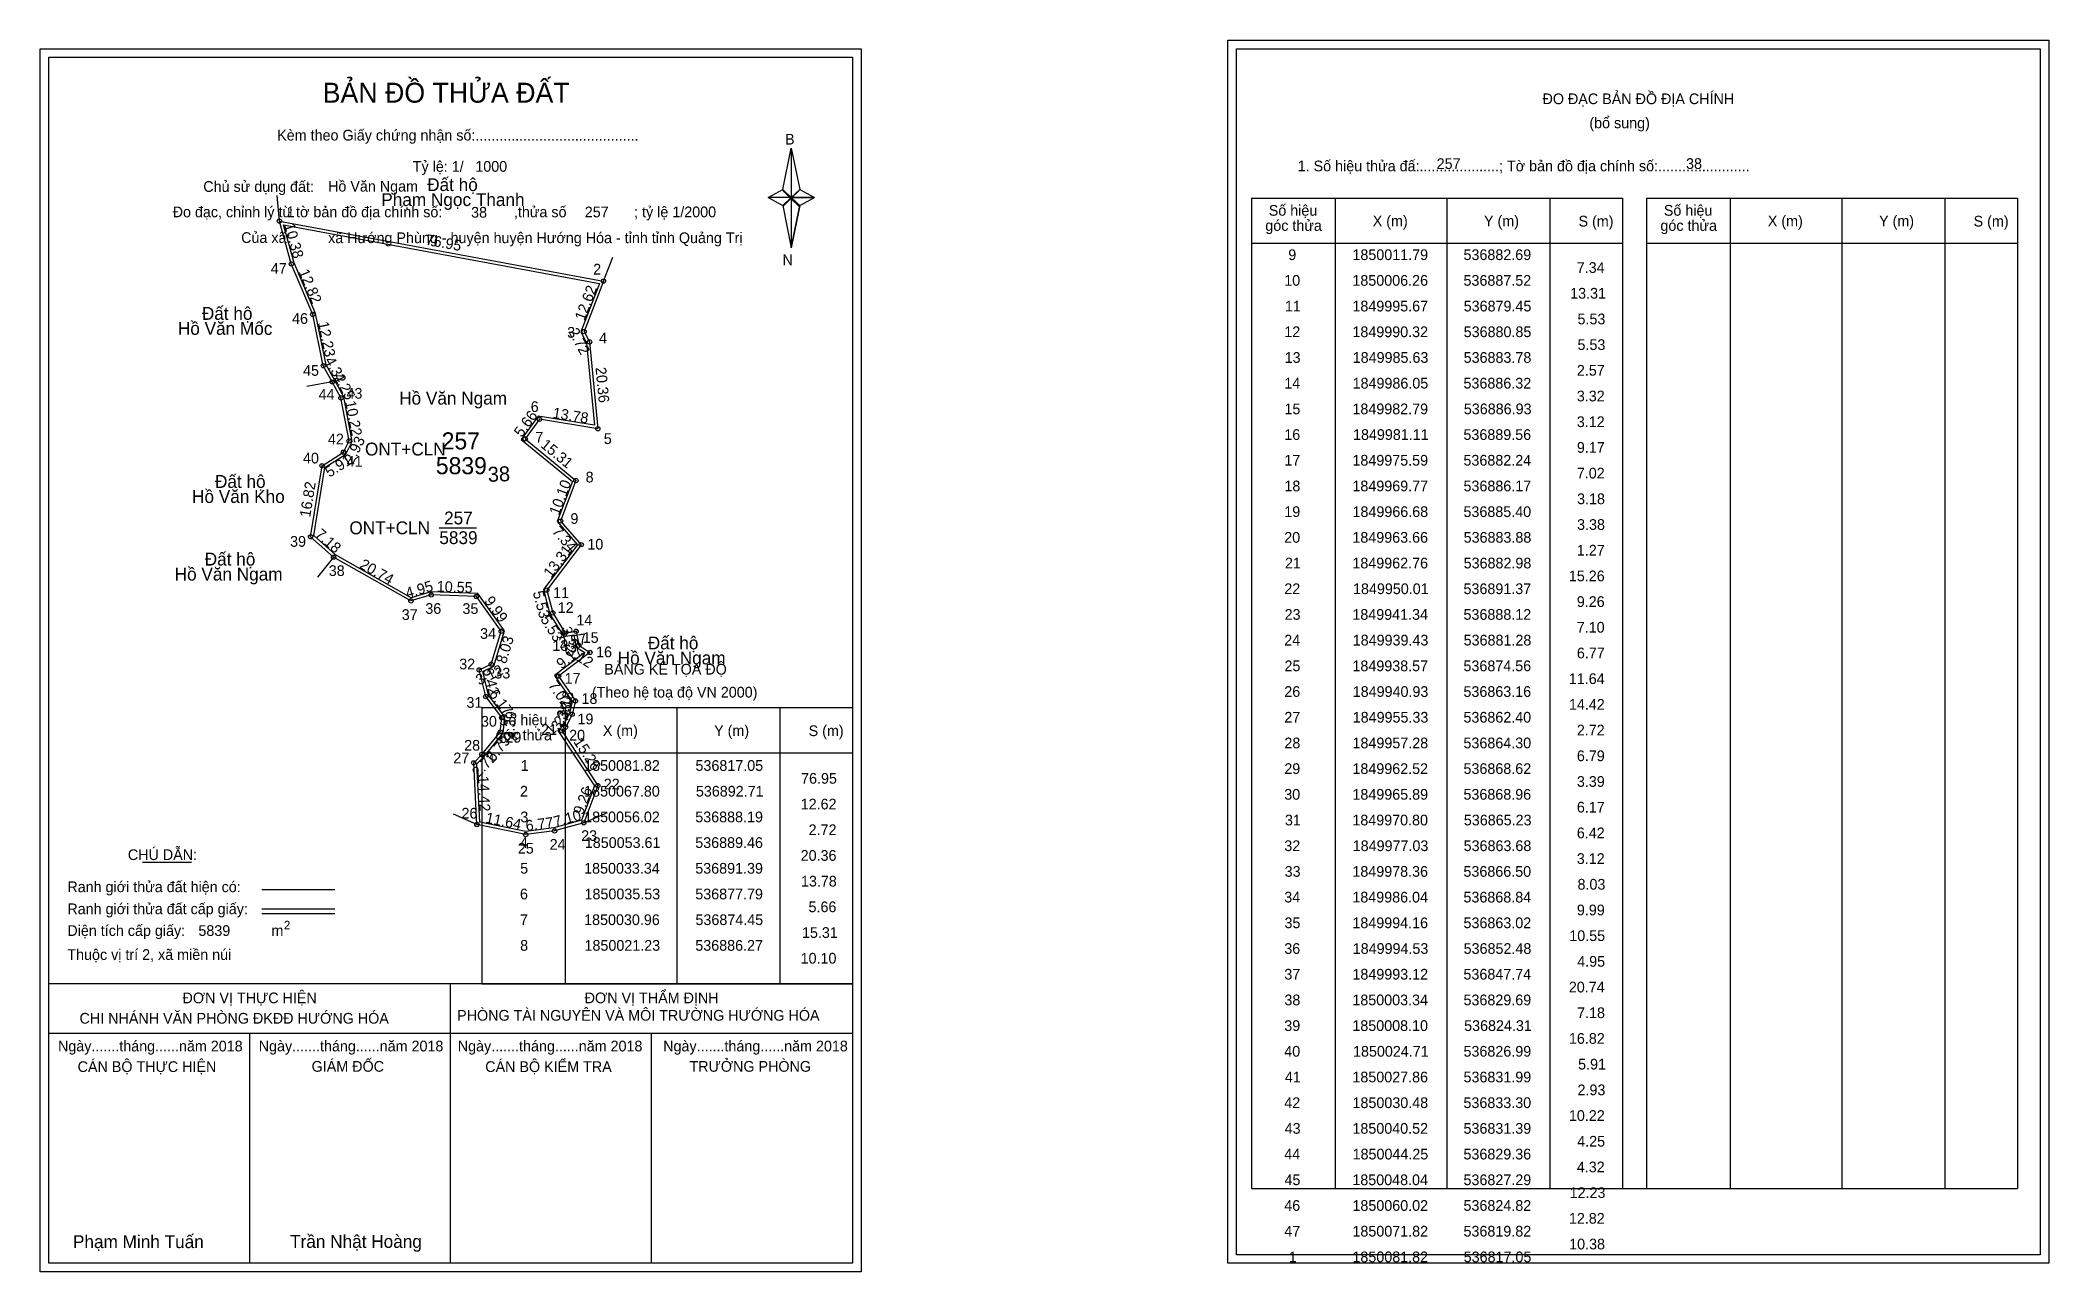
# Model space of a CAD drawing. Extents: x 536761 to 537230, y 1849836 to 1850124.
import ezdxf

# ---------------------------------------------------------------- set-up
doc = ezdxf.new("R2010")
doc.units = 0
for name, color, linetype in [('Level 1', 7, 'Continuous'), ('Level 10', 7, 'Continuous'), ('Level 11', 7, 'Continuous'), ('Level 13', 7, 'Continuous'), ('Level 2', 7, 'Continuous'), ('Level 27', 7, 'Continuous'), ('Level 3', 7, 'Continuous'), ('Level 36', 7, 'Continuous'), ('Level 4', 7, 'Continuous'), ('Level 49', 7, 'Continuous'), ('Level 5', 7, 'Continuous'), ('Level 53', 7, 'Continuous'), ('Level 55', 7, 'Continuous'), ('Level 6', 7, 'Continuous'), ('Level 63', 7, 'Continuous'), ('Level 7', 7, 'Continuous'), ('Level 9', 7, 'Continuous')]:
    doc.layers.add(name, color=color, linetype=linetype)

msp = doc.modelspace()

# ---------------------------------------------------------------- linework, layer by layer
at = {"layer": 'Level 1'}
for p, q in [((536763.18, 1850120.06), (536763.18, 1850120.06)), ((537040.5, 1850122.06), (537040.5, 1850122.06)), ((536934.6, 1850089.18), (536936.57, 1850098.82)), ((536936.57, 1850098.82), (536936.57, 1850087.29)), ((536936.57, 1850098.82), (536938.53, 1850089.18)), ((536931.15, 1850087.29), (536934.6, 1850089.18)), ((536934.6, 1850089.18), (536936.57, 1850087.29)), ((536936.42, 1850087.07), (536934.6, 1850088.96)), ((536936.57, 1850087.29), (536934.6, 1850085.45)), ((536936.42, 1850087.07), (536934.6, 1850085.23)), ((536934.6, 1850085.23), (536936.42, 1850087.07)), ((536934.6, 1850085.45), (536936.57, 1850075.59)), ((536938.39, 1850088.96), (536936.42, 1850087.07)), ((536936.42, 1850087.07), (536938.39, 1850088.96)), ((536938.39, 1850085.23), (536936.42, 1850087.07)), ((536938.53, 1850089.18), (536936.57, 1850087.29)), ((536936.57, 1850087.29), (536936.57, 1850075.59)), ((536936.57, 1850087.29), (536941.98, 1850087.29)), ((536936.57, 1850087.29), (536938.53, 1850085.45)), ((536938.53, 1850085.45), (536936.57, 1850075.59)), ((536938.53, 1850085.45), (536941.98, 1850087.29)), ((537044.03, 1850087.2), (537130.63, 1850087.2)), ((537063.62, 1849855.94), (537063.62, 1850087.2)), ((537089.69, 1849855.94), (537089.69, 1850087.2)), ((537113.67, 1850087.2), (537113.67, 1849855.94)), ((537130.63, 1850087.2), (537130.63, 1849855.94)), ((537136.29, 1850087.2), (537222.89, 1850087.2)), ((537155.88, 1849855.94), (537155.88, 1850087.2)), ((537181.95, 1849855.94), (537181.95, 1850087.2)), ((537205.92, 1850087.2), (537205.92, 1849855.94)), ((537222.89, 1850087.2), (537222.89, 1849855.94)), ((537044.03, 1850076.68), (537130.63, 1850076.68)), ((537136.29, 1850076.68), (537222.89, 1850076.68)), ((536864.27, 1849968.23), (536950.87, 1849968.23)), ((536883.86, 1849903.71), (536883.86, 1849968.23)), ((536909.93, 1849903.71), (536909.93, 1849968.23)), ((536933.9, 1849968.23), (536933.9, 1849903.71)), ((536864.27, 1849957.7), (536950.87, 1849957.7)), ((536785.09, 1849932.12), (536796.5, 1849932.12)), ((536812.96, 1849925.72), (536829.97, 1849925.72)), ((536812.96, 1849921.27), (536829.97, 1849921.27)), ((536812.96, 1849920.18), (536829.97, 1849920.18)), ((536870, 1849903.71), (536763.17, 1849903.71)), ((536950.87, 1849903.71), (536846.03, 1849903.71)), ((536857.02, 1849838.48), (536857.02, 1849903.71)), ((536864.27, 1849903.7), (536950.87, 1849903.7)), ((536950.87, 1849892.16), (536763.17, 1849892.16)), ((536810.1, 1849838.48), (536810.1, 1849892.16)), ((536903.95, 1849838.48), (536903.95, 1849892.16)), ((537044.03, 1849855.94), (537222.89, 1849855.94)), ((536950.87, 1849838.48), (536950.87, 1849838.48)), ((537228.2, 1849840.48), (537228.2, 1849840.48))]:
    msp.add_line(p, q, dxfattribs=at)
for points in [[(536934.6, 1850089.18), (536936.57, 1850098.82), (536936.57, 1850087.29)], [(536931.15, 1850087.29), (536934.6, 1850085.45), (536936.57, 1850087.29)], [(536936.57, 1850087.29), (536938.53, 1850089.18), (536941.98, 1850087.29)], [(536936.57, 1850087.29), (536936.57, 1850075.59), (536938.53, 1850085.45)]]:
    msp.add_lwpolyline(points, close=True, dxfattribs=at)
at = {"layer": 'Level 10'}
for p, q in [((536824.82, 1850060.02), (536819.82, 1850071.82)), ((536827.29, 1850048.04), (536824.82, 1850060.02)), ((536888.19, 1850056.02), (536889.46, 1850053.61)), ((536877.79, 1850035.53), (536874.45, 1850030.96)), ((536882.69, 1850011.79), (536887.52, 1850006.26)), ((536829.69, 1850003.34), (536824.31, 1850008.1)), ((536852.48, 1849994.53), (536847.74, 1849993.12)), ((536863.02, 1849994.16), (536852.48, 1849994.53)), ((536868.96, 1849965.89), (536865.23, 1849970.8))]:
    msp.add_line(p, q, dxfattribs=at)
for points in [[(536847.74, 1849993.12), (536829.69, 1850003.34), (536824.31, 1850008.1), (536826.99, 1850024.71), (536831.99, 1850027.86), (536833.3, 1850030.48), (536831.39, 1850040.52), (536829.36, 1850044.25), (536827.29, 1850048.04), (536824.82, 1850060.02), (536819.82, 1850071.82), (536817.05, 1850081.82), (536892.71, 1850067.8), (536888.19, 1850056.02), (536889.46, 1850053.61), (536891.39, 1850033.34), (536877.79, 1850035.53), (536874.45, 1850030.96), (536886.27, 1850021.23), (536882.69, 1850011.79), (536887.52, 1850006.26), (536879.45, 1849995.67), (536880.85, 1849990.32), (536883.78, 1849985.63), (536886.32, 1849986.05), (536886.93, 1849982.79), (536889.56, 1849981.11), (536882.24, 1849975.59), (536886.17, 1849969.77), (536885.4, 1849966.68), (536883.88, 1849963.66), (536882.98, 1849962.76), (536891.37, 1849950.01), (536888.12, 1849941.34), (536881.28, 1849939.43), (536874.56, 1849938.57), (536863.16, 1849940.93), (536862.4, 1849955.33), (536864.3, 1849957.28), (536868.62, 1849962.52), (536868.96, 1849965.89), (536865.23, 1849970.8), (536863.68, 1849977.03), (536866.5, 1849978.36), (536868.84, 1849986.04), (536863.02, 1849994.16), (536852.48, 1849994.53)], [(536847.83, 1849993.88), (536830.1, 1850003.91), (536825.06, 1850008.37), (536827.63, 1850024.29), (536832.53, 1850027.37), (536834.03, 1850030.38), (536832.06, 1850040.76), (536829.97, 1850044.59), (536827.95, 1850048.28), (536825.49, 1850060.23), (536820.48, 1850072.05), (536818.02, 1850080.93), (536891.75, 1850067.27), (536887.42, 1850055.97), (536888.78, 1850053.41), (536890.61, 1850034.18), (536877.48, 1850036.29), (536873.49, 1850030.84), (536885.44, 1850021.01), (536881.89, 1850011.65), (536886.62, 1850006.23), (536878.69, 1849995.82), (536880.2, 1849990.04), (536883.43, 1849984.86), (536885.76, 1849985.25), (536886.3, 1849982.36), (536888.33, 1849981.06), (536881.29, 1849975.75), (536885.42, 1849969.64), (536884.74, 1849966.92), (536883.31, 1849964.08), (536882.08, 1849962.85), (536890.59, 1849949.92), (536887.59, 1849941.92), (536881.14, 1849940.12), (536874.59, 1849939.28), (536863.83, 1849941.51), (536863.12, 1849955.06), (536864.82, 1849956.81), (536869.3, 1849962.24), (536869.68, 1849966.09), (536865.87, 1849971.11), (536864.5, 1849976.64), (536867.08, 1849977.86), (536869.61, 1849986.17), (536863.39, 1849994.85), (536852.39, 1849995.23)]]:
    msp.add_lwpolyline(points, close=True, dxfattribs=at)
at = {"layer": 'Level 11'}
for centre in [(536817.05, 1850081.82), (536819.82, 1850071.82), (536892.71, 1850067.8), (536824.82, 1850060.02), (536888.19, 1850056.02), (536889.46, 1850053.61), (536827.29, 1850048.04), (536829.36, 1850044.25), (536831.39, 1850040.52), (536877.79, 1850035.53), (536891.39, 1850033.34), (536831.99, 1850027.86), (536833.3, 1850030.48), (536874.45, 1850030.96), (536826.99, 1850024.71), (536886.27, 1850021.23), (536882.69, 1850011.79), (536824.31, 1850008.1), (536887.52, 1850006.26), (536829.69, 1850003.34), (536879.45, 1849995.67), (536847.74, 1849993.12), (536847.74, 1849993.12), (536852.48, 1849994.53), (536863.02, 1849994.16), (536880.85, 1849990.32), (536868.84, 1849986.04), (536883.78, 1849985.63), (536886.32, 1849986.05), (536886.93, 1849982.79), (536889.56, 1849981.11), (536863.68, 1849977.03), (536866.5, 1849978.36), (536882.24, 1849975.59), (536865.23, 1849970.8), (536886.17, 1849969.77), (536868.62, 1849962.52), (536868.96, 1849965.89), (536882.98, 1849962.76), (536883.88, 1849963.66), (536885.4, 1849966.68), (536862.4, 1849955.33), (536864.3, 1849957.28), (536891.37, 1849950.01), (536863.16, 1849940.93), (536881.28, 1849939.43), (536888.12, 1849941.34), (536874.56, 1849938.57)]:
    msp.add_circle(centre, 0.5, dxfattribs=at)
at = {"layer": 'Level 27'}
for p, q in [((536817.05, 1850081.82), (536816.5, 1850087.79)), ((536892.71, 1850067.8), (536894.86, 1850073.4)), ((536829.36, 1850044.25), (536823.46, 1850043.16)), ((536829.69, 1850003.34), (536825.95, 1849998.65)), ((536863.16, 1849940.93), (536857.66, 1849943.32)), ((536888.12, 1849941.34), (536893.62, 1849943.74))]:
    msp.add_line(p, q, dxfattribs=at)
at = {"layer": 'Level 3'}
for p, q in [((537044.03, 1850087.2), (537044.03, 1849855.94)), ((537136.29, 1850087.2), (537136.29, 1849855.94)), ((536864.27, 1849968.23), (536864.27, 1849903.71))]:
    msp.add_line(p, q, dxfattribs=at)
at = {"layer": 'Level 63'}
for points in [[(537038.5, 1850124.06), (537230.2, 1850124.06), (537230.2, 1849838.48), (537038.5, 1849838.48)], [(536761.17, 1850122.06), (536952.87, 1850122.06), (536952.87, 1849836.48), (536761.17, 1849836.48)], [(536763.17, 1850120.06), (536950.87, 1850120.06), (536950.87, 1849838.48), (536763.17, 1849838.48)], [(537040.5, 1850122.06), (537228.2, 1850122.06), (537228.2, 1849840.48), (537040.5, 1849840.48)]]:
    msp.add_lwpolyline(points, close=True, dxfattribs=at)
at = {"layer": 'Level 9'}
msp.add_line((536854.37, 1850010.2), (536863.06, 1850010.2), dxfattribs=at)

# ---------------------------------------------------------------- texts
at = {"layer": 'Level 1'}
for s, height, p in [('BẢN ĐỒ THỬA ĐẤT', 4.6657, (536827.14, 1850109.46)), ('ĐO ĐẠC BẢN ĐỒ ĐỊA CHÍNH', 2.5, (537111.98, 1850109.12)), ('Kèm theo Giấy chứng nhận số:.........................................', 2.5, (536816.52, 1850100.63)), ('(bổ sung)', 2.5, (537122.92, 1850103.5)), ('B', 2.5, (536935.11, 1850099.69)), ('1. Số hiệu thửa đấ:....................; Tờ bản đồ địa chính số:.......................', 2.5, (537054.81, 1850093.44)), ('Chủ sử dụng đất:', 2.5, (536799.26, 1850088.64)), ('Đo đạc, chỉnh lý từ tờ bản đồ địa chính số:                  ,thửa số                 ; tỷ lệ 1/2000', 2.5, (536792.11, 1850082.71)), ('Số hiệu', 2.5, (537048.05, 1850083.07)), ('Số hiệu', 2.5, (537140.31, 1850083.07)), ('góc thửa', 2.5, (537047.25, 1850079.54)), ('X (m)', 2.5, (537072.33, 1850080.6)), ('Y (m)', 2.5, (537098.31, 1850080.6)), ('S (m)', 2.5, (537120.38, 1850080.55)), ('góc thửa', 2.5, (537139.51, 1850079.54)), ('X (m)', 2.5, (537164.59, 1850080.6)), ('Y (m)', 2.5, (537190.56, 1850080.6)), ('S (m)', 2.5, (537212.64, 1850080.55)), ('Của xã:', 2.5, (536808.1, 1850076.71)), ('N', 2.5, (536934.51, 1850071.52)), ('BẢNG KÊ TỌA ĐỘ', 2.5, (536892.9, 1849975.93)), ('(Theo hệ toạ độ VN 2000)', 2.5, (536890, 1849970.57)), ('góc thửa', 2.5, (536867.49, 1849960.57)), ('Số hiệu', 2.5, (536868.29, 1849964.1)), ('X (m)', 2.5, (536892.57, 1849961.62)), ('Y (m)', 2.5, (536918.54, 1849961.62)), ('S (m)', 2.5, (536940.62, 1849961.57)), ('CHÚ DẪN:', 2.5, (536781.65, 1849932.63)), ('Ranh giới thửa đất hiện có:', 2.5, (536767.52, 1849925.13)), ('Ranh giới thửa đất cấp giấy:', 2.5, (536767.52, 1849919.99)), ('Diện tích cấp giấy:', 2.5, (536767.52, 1849914.91)), ('m', 2.5, (536815.18, 1849914.93)), ('2', 2, (536818.08, 1849916.44)), ('Thuộc vị trí 2, xã miền núi', 2.5, (536767.52, 1849909.31)), ('ĐƠN VỊ THỰC HIỆN', 2.5, (536794.41, 1849899.19)), ('ĐƠN VỊ THẨM ĐỊNH', 2.5, (536888.31, 1849899.19)), ('CHI NHÁNH VĂN PHÒNG ĐKĐĐ HƯỚNG HÓA', 2.5, (536770.37, 1849894.43)), ('PHÒNG TÀI NGUYÊN VÀ MÔI TRƯỜNG HƯỚNG HÓA', 2.5, (536858.54, 1849895.12)), ('Ngày.......tháng......năm 2018', 2.5, (536765.34, 1849887.95)), ('Ngày.......tháng......năm 2018', 2.5, (536812.21, 1849887.95)), ('Ngày.......tháng......năm 2018', 2.5, (536858.69, 1849887.95)), ('Ngày.......tháng......năm 2018', 2.5, (536906.65, 1849887.95)), ('CÁN BỘ THỰC HIỆN', 2.5, (536769.92, 1849883.14)), ('GIÁM ĐỐC', 2.5, (536824.56, 1849883.2)), ('CÁN BỘ KIỂM TRA', 2.5, (536865.1, 1849883.14)), ('TRƯỞNG PHÒNG', 2.5, (536912.79, 1849883.2)), ('Trần Nhật Hoàng', 3, (536819.53, 1849842.07)), ('Phạm Minh Tuấn', 3, (536768.83, 1849842.02))]:
    msp.add_text(s, height=height, dxfattribs=at).set_placement(p)
at = {"layer": 'Level 11'}
msp.add_text('Tỷ lệ: 1/', height=2.5, dxfattribs=at).set_placement((536848.18, 1850093.32))
at = {"layer": 'Level 13'}
for s, p in [('ONT+CLN', (536833.37, 1850008.7)), ('257', (536855.49, 1850011)), ('5839', (536854.38, 1850006.4))]:
    msp.add_text(s, height=3, dxfattribs=at).set_placement(p)
at = {"layer": 'Level 2'}
msp.add_text('Hồ Văn Ngam', height=3, dxfattribs=at).set_placement((536845, 1850038.97))
at = {"layer": 'Level 3'}
msp.add_text('ONT+CLN', height=3, dxfattribs=at).set_placement((536837.02, 1850027.09))
at = {"layer": 'Level 36'}
for s, p in [('Đất hộ', (536851.54, 1850088.83)), ('Phạm Ngọc Thanh', (536840.83, 1850085.33)), ('Đất hộ', (536798.93, 1850058.76)), ('Hồ Văn Mốc', (536793.33, 1850055.26)), ('Hồ Văn Kho', (536796.64, 1850016.02)), ('Đất hộ', (536801.99, 1850019.52)), ('Hồ Văn Ngam', (536792.58, 1849997.89)), ('Đất hộ', (536799.6, 1850001.39)), ('Hồ Văn Ngam', (536896.03, 1849978.32)), ('Đất hộ', (536903.05, 1849981.82))]:
    msp.add_text(s, height=3, dxfattribs=at).set_placement(p)
at = {"layer": 'Level 4'}
msp.add_text('257', height=4, dxfattribs=at).set_placement((536854.93, 1850028.49))
at = {"layer": 'Level 49'}
for s, rotation, p in [('10.38', 285.4827, (536818.12, 1850080.94)), ('76.95', 349.502, (536851.06, 1850076.33)), ('12.82', 292.9638, (536821.47, 1850069.99)), ('12.62', 69.0081, (536888.24, 1850058.39)), ('12.23', 281.6498, (536826.03, 1850058.11)), ('2.72', 297.7879, (536884.43, 1850056.07)), ('4.32', 298.6422, (536827.51, 1850049.3)), ('20.36', 275.439, (536890.83, 1850047.62)), ('4.25', 298.5566, (536829.59, 1850045.5)), ('10.22', 280.7712, (536832.37, 1850039.66)), ('13.78', 350.8522, (536880.72, 1850035.87)), ('5.66', 53.8387, (536873.61, 1850031.17)), ('2.93', 63.4349, (536834.22, 1850024.94)), ('15.31', 320.5394, (536877.84, 1850029.21)), ('5.91', 32.2109, (536828.71, 1850021.89)), ('16.82', 80.8344, (536824.21, 1850012.51)), ('10.10', 69.2314, (536882.28, 1850012.97)), ('7.18', 318.4989, (536825.19, 1850008.39)), ('7.34', 311.1345, (536880.54, 1850009.24)), ('13.31', 52.6912, (536880.47, 1849998.33)), ('20.74', 330.4812, (536835.55, 1850000.94)), ('4.95', 16.5661, (536846.9, 1849993.71)), ('10.55', 357.9895, (536853.75, 1849995.29)), ('9.99', 305.631, (536864.74, 1849993.13)), ('5.53', 284.6645, (536876.18, 1849995.14)), ('5.53', 301.9944, (536877.89, 1849988.84)), ('3.32', 280.5984, (536882.8, 1849986.91)), ('8.03', 73.0547, (536869.93, 1849978.29)), ('9.17', 37.0199, (536882.9, 1849977.09)), ('2.57', 9.3891, (536882.48, 1849982.07)), ('3.12', 327.4302, (536883.81, 1849980.87)), ('3.12', 25.25, (536863.64, 1849973.36)), ('6.42', 283.9713, (536864.47, 1849977.17)), ('6.17', 307.223, (536865.83, 1849971.34)), ('7.02', 304.0295, (536879.7, 1849973.45)), ('1.27', 45, (536880.64, 1849961.55)), ('3.38', 63.2834, (536882.52, 1849962.74)), ('3.18', 76.0074, (536884.25, 1849965.39)), ('3.39', 84.2389, (536871.76, 1849960.74)), ('6.79', 50.4969, (536867, 1849955.37)), ('15.26', 303.3465, (536885.6, 1849960.24)), ('2.72', 45.7441, (536863.51, 1849951.74)), ('14.42', 273.0211, (536863.36, 1849952.24)), ('9.26', 69.4512, (536887.89, 1849943)), ('7.10', 15.6018, (536881.44, 1849940.3)), ('11.64', 348.304, (536865.02, 1849941.36)), ('6.77', 7.2929, (536874.69, 1849939.39))]:
    msp.add_text(s, height=2.5, rotation=rotation, dxfattribs=at).set_placement(p)
at = {"layer": 'Level 5'}
msp.add_text('5839', height=4, dxfattribs=at).set_placement((536853.57, 1850022.71))
at = {"layer": 'Level 53'}
for s, p in [('9', (537052.61, 1850072.72)), ('1850011.79', (537067.59, 1850072.72)), ('536882.69', (537093.53, 1850072.72)), ('7.34', (537119.97, 1850069.72)), ('10', (537051.67, 1850066.72)), ('1850006.26', (537067.58, 1850066.72)), ('536887.52', (537093.53, 1850066.72)), ('13.31', (537118.44, 1850063.72)), ('11', (537051.83, 1850060.72)), ('1849995.67', (537067.59, 1850060.72)), ('536879.45', (537093.57, 1850060.72)), ('12', (537051.68, 1850054.72)), ('1849990.32', (537067.59, 1850054.72)), ('536880.85', (537093.57, 1850054.72)), ('5.53', (537120.15, 1850057.72)), ('5.53', (537120.15, 1850051.72)), ('13', (537051.76, 1850048.72)), ('1849985.63', (537067.66, 1850048.72)), ('536883.78', (537093.56, 1850048.72)), ('2.57', (537120, 1850045.72)), ('14', (537051.67, 1850042.72)), ('1849986.05', (537067.63, 1850042.72)), ('536886.32', (537093.53, 1850042.72)), ('15', (537051.73, 1850036.72)), ('1849982.79', (537067.59, 1850036.72)), ('536886.93', (537093.61, 1850036.72)), ('3.32', (537119.99, 1850039.72)), ('16', (537051.68, 1850030.72)), ('1849981.11', (537067.73, 1850030.72)), ('536889.56', (537093.52, 1850030.72)), ('3.12', (537119.99, 1850033.72)), ('9.17', (537120, 1850027.72)), ('17', (537051.69, 1850024.72)), ('1849975.59', (537067.59, 1850024.72)), ('536882.24', (537093.52, 1850024.72)), ('7.02', (537119.99, 1850021.72)), ('18', (537051.71, 1850018.72)), ('1849969.77', (537067.59, 1850018.72)), ('536886.17', (537093.53, 1850018.72)), ('19', (537051.68, 1850012.72)), ('1849966.68', (537067.61, 1850012.72)), ('536885.40', (537093.52, 1850012.72)), ('3.18', (537120.05, 1850015.72)), ('3.38', (537120.05, 1850009.72)), ('20', (537051.67, 1850006.72)), ('1849963.66', (537067.58, 1850006.72)), ('536883.88', (537093.56, 1850006.72)), ('1.27', (537120, 1850003.72)), ('21', (537051.83, 1850000.72)), ('1849962.76', (537067.58, 1850000.72)), ('536882.98', (537093.56, 1850000.72)), ('15.26', (537118.13, 1849997.72)), ('22', (537051.68, 1849994.72)), ('1849950.01', (537067.73, 1849994.72)), ('536891.37', (537093.53, 1849994.72)), ('23', (537051.76, 1849988.72)), ('1849941.34', (537067.57, 1849988.72)), ('536888.12', (537093.53, 1849988.72)), ('9.26', (537119.98, 1849991.72)), ('7.10', (537119.97, 1849985.72)), ('24', (537051.67, 1849982.72)), ('1849939.43', (537067.66, 1849982.72)), ('536881.28', (537093.56, 1849982.72)), ('6.77', (537120, 1849979.72)), ('25', (537051.73, 1849976.72)), ('1849938.57', (537067.59, 1849976.72)), ('536874.56', (537093.52, 1849976.72)), ('26', (537051.68, 1849970.72)), ('1849940.93', (537067.66, 1849970.72)), ('536863.16', (537093.52, 1849970.72)), ('11.64', (537118.12, 1849973.72)), ('14.42', (537118.14, 1849967.72)), ('27', (537051.69, 1849964.72)), ('1849955.33', (537067.66, 1849964.72)), ('536862.40', (537093.52, 1849964.72)), ('2.72', (537119.99, 1849961.72)), ('28', (537051.71, 1849958.72)), ('1849957.28', (537067.61, 1849958.72)), ('536864.30', (537093.52, 1849958.72)), ('6.79', (537120, 1849955.72)), ('1', (536873.37, 1849953.45)), ('1850081.82', (536888.2, 1849953.45)), ('536817.05', (536914.19, 1849953.45)), ('29', (537051.68, 1849952.72)), ('1849962.52', (537067.59, 1849952.72)), ('536868.62', (537093.53, 1849952.72)), ('2', (536873.22, 1849947.45)), ('1850067.80', (536888.19, 1849947.45)), ('536892.71', (536914.29, 1849947.45)), ('76.95', (536938.85, 1849950.45)), ('30', (537051.67, 1849946.72)), ('1849965.89', (537067.59, 1849946.72)), ('536868.96', (537093.52, 1849946.72)), ('3.39', (537120, 1849949.72)), ('3', (536873.3, 1849941.45)), ('1850056.02', (536888.2, 1849941.45)), ('536888.19', (536914.14, 1849941.45)), ('12.62', (536938.76, 1849944.45)), ('6.17', (537120, 1849943.72)), ('2.72', (536940.61, 1849938.45)), ('31', (537051.83, 1849940.72)), ('1849970.80', (537067.57, 1849940.72)), ('536865.23', (537093.61, 1849940.72)), ('6.42', (537119.99, 1849937.72)), ('4', (536873.21, 1849935.45)), ('1850053.61', (536888.35, 1849935.45)), ('536889.46', (536914.14, 1849935.45)), ('20.36', (536938.75, 1849932.45)), ('32', (537051.68, 1849934.72)), ('1849977.03', (537067.66, 1849934.72)), ('536863.68', (537093.56, 1849934.72)), ('5', (536873.26, 1849929.45)), ('1850033.34', (536888.19, 1849929.45)), ('536891.39', (536914.14, 1849929.45)), ('33', (537051.76, 1849928.72)), ('1849978.36', (537067.58, 1849928.72)), ('536866.50', (537093.52, 1849928.72)), ('3.12', (537119.99, 1849931.72)), ('6', (536873.21, 1849923.45)), ('1850035.53', (536888.28, 1849923.45)), ('536877.79', (536914.14, 1849923.45)), ('13.78', (536938.82, 1849926.45)), ('34', (537051.67, 1849922.72)), ('1849986.04', (537067.57, 1849922.72)), ('536868.84', (537093.52, 1849922.72)), ('8.03', (537120.15, 1849925.72)), ('5.66', (536940.59, 1849920.45)), ('9.99', (537120, 1849919.72)), ('7', (536873.22, 1849917.45)), ('1850030.96', (536888.19, 1849917.45)), ('536874.45', (536914.19, 1849917.45)), ('15.31', (536939.06, 1849914.45)), ('35', (537051.73, 1849916.72)), ('1849994.16', (537067.58, 1849916.72)), ('536863.02', (537093.53, 1849916.72)), ('10.55', (537118.23, 1849913.72)), ('8', (536873.25, 1849911.45)), ('1850021.23', (536888.28, 1849911.45)), ('536886.27', (536914.15, 1849911.45)), ('36', (537051.68, 1849910.72)), ('1849994.53', (537067.66, 1849910.72)), ('536852.48', (537093.56, 1849910.72)), ('10.10', (536938.74, 1849908.45)), ('37', (537051.69, 1849904.72)), ('1849993.12', (537067.59, 1849904.72)), ('536847.74', (537093.52, 1849904.72)), ('4.95', (537120.08, 1849907.72)), ('20.74', (537118.12, 1849901.72)), ('38', (537051.71, 1849898.72)), ('1850003.34', (537067.57, 1849898.72)), ('536829.69', (537093.53, 1849898.72)), ('7.18', (537120.05, 1849895.72)), ('39', (537051.68, 1849892.72)), ('1850008.10', (537067.57, 1849892.72)), ('536824.31', (537093.68, 1849892.72)), ('40', (537051.67, 1849886.72)), ('1850024.71', (537067.73, 1849886.72)), ('536826.99', (537093.53, 1849886.72)), ('16.82', (537118.14, 1849889.72)), ('41', (537051.83, 1849880.72)), ('1850027.86', (537067.58, 1849880.72)), ('536831.99', (537093.53, 1849880.72)), ('5.91', (537120.29, 1849883.72)), ('2.93', (537120.15, 1849877.72)), ('42', (537051.68, 1849874.72)), ('1850030.48', (537067.61, 1849874.72)), ('536833.30', (537093.52, 1849874.72)), ('10.22', (537118.14, 1849871.72)), ('43', (537051.76, 1849868.72)), ('1850040.52', (537067.59, 1849868.72)), ('536831.39', (537093.53, 1849868.72)), ('44', (537051.67, 1849862.72)), ('1850044.25', (537067.63, 1849862.72)), ('536829.36', (537093.52, 1849862.72)), ('4.25', (537120.08, 1849865.72)), ('4.32', (537119.99, 1849859.72)), ('45', (537051.73, 1849856.72)), ('1850048.04', (537067.57, 1849856.72)), ('536827.29', (537093.53, 1849856.72)), ('12.23', (537118.3, 1849853.72)), ('46', (537051.68, 1849850.72)), ('1850060.02', (537067.59, 1849850.72)), ('536824.82', (537093.53, 1849850.72)), ('12.82', (537118.14, 1849847.72)), ('47', (537051.69, 1849844.72)), ('1850071.82', (537067.59, 1849844.72)), ('536819.82', (537093.53, 1849844.72)), ('1', (537052.75, 1849838.72)), ('1850081.82', (537067.59, 1849838.72)), ('536817.05', (537093.57, 1849838.72)), ('10.38', (537118.2, 1849841.72))]:
    msp.add_text(s, height=2.5, dxfattribs=at).set_placement(p)
at = {"layer": 'Level 55'}
for s, height, p in [('1', 0.4, (536816.94, 1850081.82)), ('0', 0.11, (536817.01, 1850081.71)), ('0', 0.11, (536817.01, 1850081.71)), ('47', 0.4, (536819.54, 1850071.82)), ('0', 0.11, (536819.78, 1850071.71)), ('2', 0.4, (536892.57, 1850067.8)), ('0', 0.11, (536892.67, 1850067.69)), ('0', 0.11, (536892.67, 1850067.69)), ('0', 0.11, (536892.67, 1850067.69)), ('46', 0.4, (536824.54, 1850060.02)), ('0', 0.11, (536824.78, 1850059.91)), ('3', 0.4, (536888.07, 1850056.02)), ('0', 0.11, (536888.15, 1850055.91)), ('0', 0.11, (536888.15, 1850055.91)), ('4', 0.4, (536889.32, 1850053.61)), ('0', 0.11, (536889.42, 1850053.5)), ('0', 0.11, (536889.42, 1850053.5)), ('45', 0.4, (536827.01, 1850048.04)), ('0', 0.11, (536827.25, 1850047.93)), ('44', 0.4, (536829.07, 1850044.25)), ('0', 0.11, (536829.32, 1850044.14)), ('0', 0.11, (536829.32, 1850044.14)), ('43', 0.4, (536831.12, 1850040.52)), ('0', 0.11, (536831.35, 1850040.41)), ('6', 0.4, (536877.65, 1850035.53)), ('0', 0.11, (536877.75, 1850035.42)), ('0', 0.11, (536877.75, 1850035.42)), ('5', 0.4, (536891.26, 1850033.34)), ('0', 0.11, (536891.35, 1850033.23)), ('0', 0.11, (536891.35, 1850033.23)), ('42', 0.4, (536833.02, 1850030.48)), ('0', 0.11, (536833.26, 1850030.37)), ('7', 0.4, (536874.32, 1850030.96)), ('0', 0.11, (536874.41, 1850030.85)), ('0', 0.11, (536874.41, 1850030.85)), ('40', 0.4, (536826.71, 1850024.71)), ('0', 0.11, (536826.95, 1850024.6)), ('41', 0.4, (536831.73, 1850027.86)), ('0', 0.11, (536831.95, 1850027.75)), ('8', 0.4, (536886.14, 1850021.23)), ('0', 0.11, (536886.23, 1850021.12)), ('0', 0.11, (536886.23, 1850021.12)), ('9', 0.4, (536882.55, 1850011.79)), ('0', 0.11, (536882.65, 1850011.68)), ('0', 0.11, (536882.65, 1850011.68)), ('39', 0.4, (536824.03, 1850008.1)), ('0', 0.11, (536824.27, 1850007.99)), ('10', 0.4, (536887.24, 1850006.26)), ('0', 0.11, (536887.48, 1850006.15)), ('0', 0.11, (536887.48, 1850006.15)), ('38', 0.4, (536829.41, 1850003.34)), ('0', 0.11, (536829.65, 1850003.23)), ('0', 0.11, (536829.65, 1850003.23)), ('11', 0.4, (536879.19, 1849995.67)), ('0', 0.11, (536879.41, 1849995.56)), ('0', 0.11, (536879.41, 1849995.56)), ('37', 0.4, (536847.46, 1849993.12)), ('0', 0.11, (536847.7, 1849993.01)), ('36', 0.4, (536852.2, 1849994.53)), ('0', 0.11, (536852.44, 1849994.42)), ('35', 0.4, (536862.74, 1849994.16)), ('0', 0.11, (536862.98, 1849994.05)), ('34', 0.4, (536868.55, 1849986.04)), ('12', 0.4, (536880.57, 1849990.32)), ('0', 0.11, (536880.81, 1849990.21)), ('0', 0.11, (536880.81, 1849990.21)), ('14', 0.4, (536886.03, 1849986.05)), ('0', 0.11, (536868.8, 1849985.93)), ('13', 0.4, (536883.51, 1849985.63)), ('0', 0.11, (536883.74, 1849985.52)), ('0', 0.11, (536883.74, 1849985.52)), ('0', 0.11, (536886.28, 1849985.94)), ('0', 0.11, (536886.28, 1849985.94)), ('15', 0.4, (536886.65, 1849982.79)), ('0', 0.11, (536886.89, 1849982.68)), ('0', 0.11, (536886.89, 1849982.68)), ('16', 0.4, (536889.28, 1849981.11)), ('32', 0.4, (536863.4, 1849977.03)), ('0', 0.11, (536863.64, 1849976.92)), ('33', 0.4, (536866.23, 1849978.36)), ('0', 0.11, (536866.46, 1849978.25)), ('0', 0.11, (536889.52, 1849981)), ('0', 0.11, (536889.52, 1849981)), ('17', 0.4, (536881.96, 1849975.59)), ('0', 0.11, (536882.2, 1849975.48)), ('0', 0.11, (536882.2, 1849975.48)), ('31', 0.4, (536864.97, 1849970.8)), ('0', 0.11, (536865.19, 1849970.69)), ('18', 0.4, (536885.89, 1849969.77)), ('0', 0.11, (536886.13, 1849969.66)), ('0', 0.11, (536886.13, 1849969.66)), ('29', 0.4, (536868.34, 1849962.52)), ('30', 0.4, (536868.68, 1849965.89)), ('0', 0.11, (536868.92, 1849965.78)), ('21', 0.4, (536882.72, 1849962.76)), ('0', 0.11, (536882.94, 1849962.65)), ('0', 0.11, (536882.94, 1849962.65)), ('20', 0.4, (536883.6, 1849963.66)), ('0', 0.11, (536883.84, 1849963.55)), ('0', 0.11, (536883.84, 1849963.55)), ('19', 0.4, (536885.12, 1849966.68)), ('0', 0.11, (536885.36, 1849966.57)), ('0', 0.11, (536885.36, 1849966.57)), ('0', 0.11, (536868.58, 1849962.41)), ('27', 0.4, (536862.12, 1849955.33)), ('0', 0.11, (536862.36, 1849955.22)), ('28', 0.4, (536864.02, 1849957.28)), ('0', 0.11, (536864.26, 1849957.17)), ('22', 0.4, (536891.09, 1849950.01)), ('0', 0.11, (536891.33, 1849949.9)), ('0', 0.11, (536891.33, 1849949.9)), ('26', 0.4, (536862.88, 1849940.93)), ('0', 0.11, (536863.12, 1849940.82)), ('0', 0.11, (536863.12, 1849940.82)), ('0', 0.11, (536863.12, 1849940.82)), ('24', 0.4, (536880.99, 1849939.43)), ('0', 0.11, (536881.24, 1849939.32)), ('0', 0.11, (536881.24, 1849939.32)), ('23', 0.4, (536887.85, 1849941.34)), ('0', 0.11, (536888.08, 1849941.23)), ('0', 0.11, (536888.08, 1849941.23)), ('0', 0.11, (536888.08, 1849941.23)), ('0', 0.11, (536888.08, 1849941.23)), ('25', 0.4, (536874.28, 1849938.57)), ('0', 0.11, (536874.52, 1849938.46)), ('0', 0.11, (536874.52, 1849938.46))]:
    msp.add_text(s, height=height, dxfattribs=at).set_placement(p)
at = {"layer": 'Level 6'}
for s, p in [('1000', (536862.78, 1850093.34)), ('257', (537087.26, 1850093.98)), ('38', (537145.5, 1850094)), ('Hồ Văn Ngam', (536828.4, 1850088.71)), ('38', (536861.8, 1850082.62)), ('257', (536888.34, 1850082.7)), ('xã Hướng Phùng - huyện huyện Hướng Hóa - tỉnh tỉnh Quảng Trị', (536828.41, 1850076.67)), ('5839', (536798.12, 1849914.91))]:
    msp.add_text(s, height=2.5, dxfattribs=at).set_placement(p)
at = {"layer": 'Level 7'}
msp.add_text('38', height=3.5, rotation=2, dxfattribs=at).set_placement((536865.75, 1850020.92))
at = {"layer": 'Level 9'}
for s, p in [('1', (536818.72, 1850082.73)), ('47', (536815.03, 1850069.52)), ('2', (536890.3, 1850069.34)), ('46', (536819.99, 1850057.82)), ('3', (536884.23, 1850054.58)), ('4', (536891.67, 1850053.27)), ('45', (536822.56, 1850045.69)), ('44', (536826.2, 1850040.11)), ('43', (536832.71, 1850040.35)), ('6', (536875.72, 1850037.24)), ('42', (536828.36, 1850029.67)), ('7', (536876.78, 1850030.11)), ('5', (536892.78, 1850029.76)), ('40', (536822.54, 1850025.23)), ('41', (536832.74, 1850024.46)), ('8', (536888.54, 1850020.8)), ('9', (536884.99, 1850011.11)), ('39', (536819.53, 1850005.77)), ('10', (536888.94, 1850005.12)), ('38', (536828.56, 1849998.95)), ('11', (536880.97, 1849993.79)), ('37', (536845.61, 1849988.69)), ('36', (536851.11, 1849990.11)), ('35', (536859.78, 1849990.09)), ('12', (536882.02, 1849990.34)), ('34', (536863.9, 1849984.27)), ('14', (536886.37, 1849987.42)), ('13', (536880.77, 1849981.46)), ('15', (536887.86, 1849983.33)), ('16', (536890.98, 1849979.98)), ('32', (536859.02, 1849977.15)), ('33', (536867.23, 1849975.02)), ('17', (536883.63, 1849973.81)), ('31', (536860.72, 1849968.17)), ('18', (536887.58, 1849969.08)), ('30', (536864.1, 1849963.77)), ('21', (536878.18, 1849961.83)), ('20', (536884.69, 1849960.54)), ('19', (536886.63, 1849964.32)), ('28', (536860.18, 1849958.17)), ('29', (536869.81, 1849960.04)), ('27', (536857.64, 1849955.21)), ('22', (536892.78, 1849949.12)), ('26', (536859.56, 1849942.31)), ('23', (536887.5, 1849937.08)), ('25', (536872.71, 1849934.12)), ('24', (536880.13, 1849935.04))]:
    msp.add_text(s, height=2.5, dxfattribs=at).set_placement(p)

doc.saveas('drawing.dxf')
